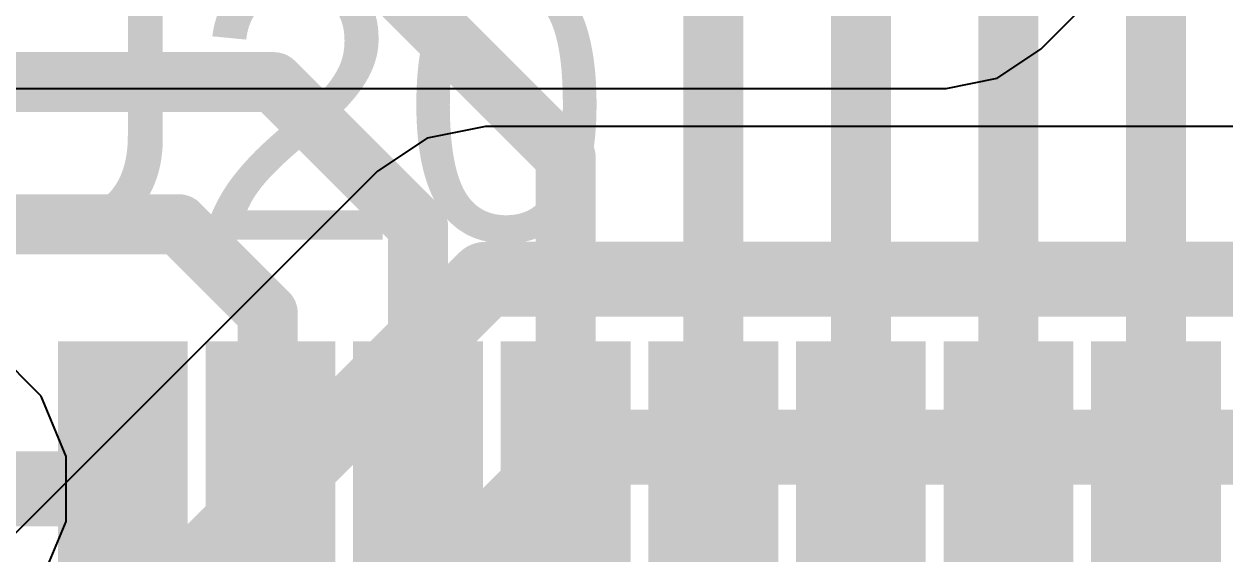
# Model space of a CAD drawing. Header units: inches. Extents: x 0 to 5379, y 0 to 5429.
# Drawn here: x 99.409 to 103.477, y 136.918 to 138.714 of the extents above; entities that cross this region are included whole.
import ezdxf

# ---------------------------------------------------------------- set-up
doc = ezdxf.new("R2010")
doc.units = ezdxf.units.IN
for name, color, linetype in [('Bottom Layer', 5, 'Continuous'), ('PWR', 156, 'Continuous'), ('SIG 01', 90, 'Continuous'), ('Top Layer', 1, 'Continuous'), ('Top Overlay', 2, 'Continuous'), ('Top Paste', 8, 'Continuous'), ('Top Solder', 216, 'Continuous')]:
    doc.layers.add(name, color=color, linetype=linetype)
doc.styles.add('Arial', font='', dxfattribs={"height": 0.2})
doc.styles.get('Arial').set_extended_font_data('Arial')

# ---------------------------------------------------------------- blocks, each defined once
blk = doc.blocks.new('64_VFQFPN_9X9_138')
at = {"layer": 'Top Layer'}
for points in [[(0.1040003, -4.065799589999999), (0.4039997, -4.065799589999999), (0.4039997, -4.92580041), (0.1040003, -4.92580041)], [(0.60400184, -4.065799589999999), (0.9040012399999999, -4.065799589999999), (0.9040012399999999, -4.92580041), (0.60400184, -4.92580041)], [(1.10400084, -4.065799589999999), (1.40400024, -4.065799589999999), (1.40400024, -4.92580041), (1.10400084, -4.92580041)], [(1.60399984, -4.065799589999999), (1.90399924, -4.065799589999999), (1.90399924, -4.92580041), (1.60399984, -4.92580041)], [(2.10400138, -4.065799589999999), (2.40400078, -4.065799589999999), (2.40400078, -4.92580041), (2.10400138, -4.92580041)], [(2.60400038, -4.065799589999999), (2.903999779999999, -4.065799589999999), (2.903999779999999, -4.92580041), (2.60400038, -4.92580041)], [(3.10400192, -4.065799589999999), (3.404001319999999, -4.065799589999999), (3.404001319999999, -4.92580041), (3.10400192, -4.92580041)], [(3.60400092, -4.065799589999999), (3.90400032, -4.065799589999999), (3.90400032, -4.92580041), (3.60400092, -4.92580041)]]:
    blk.add_hatch(color=1, dxfattribs=at).paths.add_polyline_path(points)
at = {"layer": 'Top Paste'}
for points in [[(0.1040003, -4.065799589999999), (0.4039997, -4.065799589999999), (0.4039997, -4.92580041), (0.1040003, -4.92580041)], [(0.60400184, -4.065799589999999), (0.9040012399999999, -4.065799589999999), (0.9040012399999999, -4.92580041), (0.60400184, -4.92580041)], [(1.10400084, -4.065799589999999), (1.40400024, -4.065799589999999), (1.40400024, -4.92580041), (1.10400084, -4.92580041)], [(1.60399984, -4.065799589999999), (1.90399924, -4.065799589999999), (1.90399924, -4.92580041), (1.60399984, -4.92580041)], [(2.10400138, -4.065799589999999), (2.40400078, -4.065799589999999), (2.40400078, -4.92580041), (2.10400138, -4.92580041)], [(2.60400038, -4.065799589999999), (2.903999779999999, -4.065799589999999), (2.903999779999999, -4.92580041), (2.60400038, -4.92580041)], [(3.10400192, -4.065799589999999), (3.404001319999999, -4.065799589999999), (3.404001319999999, -4.92580041), (3.10400192, -4.92580041)], [(3.60400092, -4.065799589999999), (3.90400032, -4.065799589999999), (3.90400032, -4.92580041), (3.60400092, -4.92580041)]]:
    blk.add_hatch(color=8, dxfattribs=at).paths.add_polyline_path(points)
at = {"layer": 'Top Solder'}
for points in [[(0.03400043999999999, -3.99579973), (0.47399956, -3.99579973), (0.47399956, -4.99580027), (0.03400043999999999, -4.99580027)], [(0.53400198, -3.99579973), (0.9740011, -3.99579973), (0.9740011, -4.99580027), (0.53400198, -4.99580027)], [(1.03400098, -3.99579973), (1.4740001, -3.99579973), (1.4740001, -4.99580027), (1.03400098, -4.99580027)], [(1.53399998, -3.99579973), (1.9739991, -3.99579973), (1.9739991, -4.99580027), (1.53399998, -4.99580027)], [(2.03400152, -3.99579973), (2.47400064, -3.99579973), (2.47400064, -4.99580027), (2.03400152, -4.99580027)], [(2.53400052, -3.99579973), (2.97399964, -3.99579973), (2.97399964, -4.99580027), (2.53400052, -4.99580027)], [(3.03400206, -3.99579973), (3.47400118, -3.99579973), (3.47400118, -4.99580027), (3.03400206, -4.99580027)], [(3.53400106, -3.99579973), (3.97400018, -3.99579973), (3.97400018, -4.99580027), (3.53400106, -4.99580027)]]:
    blk.add_hatch(color=216, dxfattribs=at).paths.add_polyline_path(points)

msp = doc.modelspace()

# ---------------------------------------------------------------- linework, layer by layer
at = {"layer": 'Bottom Layer'}
for p, q in [((102.85313948, 138.62821398), (103.29305986, 139.0681369)), ((102.70610904, 138.52997186), (102.85313948, 138.62821398)), ((102.53267276, 138.49547358), (102.70610904, 138.52997186)), ((98.78625149999999, 138.49547358), (102.53267276, 138.49547358))]:
    msp.add_line(p, q, dxfattribs=at)
at = {"layer": 'PWR'}
for p, q in [((99.46765984, 137.45242766), (99.3118156, 137.6082719)), ((99.55200054, 137.2488111), (99.46765984, 137.45242766)), ((99.55200054, 137.0284153), (99.55200054, 137.2488111)), ((99.46765984, 136.82479874), (99.55200054, 137.0284153))]:
    msp.add_line(p, q, dxfattribs=at)
at = {"layer": 'SIG 01'}
for p, q in [((100.97263524, 138.36673114), (100.7744238, 138.32730526)), ((103.66300324, 138.36673114), (100.97263524, 138.36673114)), ((100.7744238, 138.32730526), (100.60638756, 138.2150271)), ((100.60638756, 138.2150271), (97.32718659999999, 134.93582614))]:
    msp.add_line(p, q, dxfattribs=at)
for points in [[(97.53729539999999, 134.41343958, 0.254, 0.254, 0), (100.97263524, 137.84877942, 0.254, 0.254, 0)], [(100.97263524, 137.84877942, 0.254, 0.254, 0), (110.2090506, 137.84877942, 0.254, 0.254, 0)], [(98.12317941999999, 134.12066648, 0.254, 0.254, 0), (101.28295466, 137.28044172, 0.254, 0.254, 0)], [(101.28295466, 137.28044172, 0.254, 0.254, 0), (110.62131546, 137.28044172, 0.254, 0.254, 0)]]:
    msp.add_lwpolyline(points, format="xyseb", dxfattribs=at)
for points in [[(100.90913524, 137.84877942, 0.127, 0.127, 1), (101.03613524, 137.84877942, 0.127, 0.127, 1)], [(100.90913524, 137.84877942, 0.127, 0.127, 1), (101.03613524, 137.84877942, 0.127, 0.127, 1)], [(101.21945466, 137.28044172, 0.127, 0.127, 1), (101.34645466, 137.28044172, 0.127, 0.127, 1)], [(101.21945466, 137.28044172, 0.127, 0.127, 1), (101.34645466, 137.28044172, 0.127, 0.127, 1)]]:
    msp.add_lwpolyline(points, format="xyseb", close=True, dxfattribs=at)
at = {"layer": 'Top Layer'}
for points in [[(102.24400176, 137.1386132, 0.2032, 0.2032, 0), (102.24400176, 139.70969772, 0.2032, 0.2032, 0)], [(102.74400076, 137.1386132, 0.2032, 0.2032, 0), (102.74400076, 139.70969772, 0.2032, 0.2032, 0)], [(103.2440023, 137.1386132, 0.2032, 0.2032, 0), (103.2440023, 139.24671668, 0.2032, 0.2032, 0)], [(101.74400276, 137.1386132, 0.2032, 0.2032, 0), (101.74400276, 139.11511674, 0.2032, 0.2032, 0)], [(100.4832509, 139.0236107, 0.2032, 0.2032, 0), (101.24400122, 138.26286038, 0.2032, 0.2032, 0)], [(98.1138246, 138.51689086, 0.2032, 0.2032, 0), (100.25523002, 138.51689086, 0.2032, 0.2032, 0)], [(100.25523002, 138.51689086, 0.2032, 0.2032, 0), (100.74400222, 138.02811866, 0.2032, 0.2032, 0)], [(101.24400122, 137.1386132, 0.2032, 0.2032, 0), (101.24400122, 138.26286038, 0.2032, 0.2032, 0)], [(98.37838083999999, 138.03551006, 0.2032, 0.2032, 0), (99.9332774, 138.03551006, 0.2032, 0.2032, 0)], [(99.9332774, 138.03551006, 0.2032, 0.2032, 0), (100.23476016, 137.7340273, 0.2032, 0.2032, 0)], [(100.74400222, 137.1386132, 0.2032, 0.2032, 0), (100.74400222, 138.02811866, 0.2032, 0.2032, 0)], [(100.23476016, 137.14785372, 0.2032, 0.2032, 0), (100.23476016, 137.7340273, 0.2032, 0.2032, 0)], [(98.99800114, 137.1386132, 0.254, 0.254, 0), (99.74400168, 137.1386132, 0.254, 0.254, 0)], [(100.23476016, 137.14785372, 0.2032, 0.2032, 0), (100.24400068, 137.1386132, 0.2032, 0.2032, 0)]]:
    msp.add_lwpolyline(points, format="xyseb", dxfattribs=at)
for points in [[(100.20443002, 138.51689086, 0.1016, 0.1016, 1), (100.30603002, 138.51689086, 0.1016, 0.1016, 1)], [(100.20443002, 138.51689086, 0.1016, 0.1016, 1), (100.30603002, 138.51689086, 0.1016, 0.1016, 1)], [(101.19320122, 138.26286038, 0.1016, 0.1016, 1), (101.29480122, 138.26286038, 0.1016, 0.1016, 1)], [(101.19320122, 138.26286038, 0.1016, 0.1016, 1), (101.29480122, 138.26286038, 0.1016, 0.1016, 1)], [(99.8824774, 138.03551006, 0.1016, 0.1016, 1), (99.98407739999999, 138.03551006, 0.1016, 0.1016, 1)], [(99.8824774, 138.03551006, 0.1016, 0.1016, 1), (99.98407739999999, 138.03551006, 0.1016, 0.1016, 1)], [(100.69320222, 138.02811866, 0.1016, 0.1016, 1), (100.79480222, 138.02811866, 0.1016, 0.1016, 1)], [(100.69320222, 138.02811866, 0.1016, 0.1016, 1), (100.79480222, 138.02811866, 0.1016, 0.1016, 1)], [(100.18396016, 137.7340273, 0.1016, 0.1016, 1), (100.28556016, 137.7340273, 0.1016, 0.1016, 1)], [(100.18396016, 137.7340273, 0.1016, 0.1016, 1), (100.28556016, 137.7340273, 0.1016, 0.1016, 1)], [(99.68050167999999, 137.1386132, 0.127, 0.127, 1), (99.80750167999999, 137.1386132, 0.127, 0.127, 1)], [(100.18396016, 137.14785372, 0.1016, 0.1016, 1), (100.28556016, 137.14785372, 0.1016, 0.1016, 1)], [(100.18396016, 137.14785372, 0.1016, 0.1016, 1), (100.28556016, 137.14785372, 0.1016, 0.1016, 1)], [(100.19320068, 137.1386132, 0.1016, 0.1016, 1), (100.29480068, 137.1386132, 0.1016, 0.1016, 1)], [(100.69320222, 137.1386132, 0.1016, 0.1016, 1), (100.79480222, 137.1386132, 0.1016, 0.1016, 1)], [(101.19320122, 137.1386132, 0.1016, 0.1016, 1), (101.29480122, 137.1386132, 0.1016, 0.1016, 1)], [(101.69320276, 137.1386132, 0.1016, 0.1016, 1), (101.79480276, 137.1386132, 0.1016, 0.1016, 1)], [(102.19320176, 137.1386132, 0.1016, 0.1016, 1), (102.29480176, 137.1386132, 0.1016, 0.1016, 1)], [(102.69320076, 137.1386132, 0.1016, 0.1016, 1), (102.79480076, 137.1386132, 0.1016, 0.1016, 1)], [(103.1932023, 137.1386132, 0.1016, 0.1016, 1), (103.2948023, 137.1386132, 0.1016, 0.1016, 1)]]:
    msp.add_lwpolyline(points, format="xyseb", close=True, dxfattribs=at)

# ---------------------------------------------------------------- block references
at = {"rotation": 180}
msp.add_blockref('64_VFQFPN_9X9_138', (103.4980023, 132.6428132), dxfattribs=at)

# ---------------------------------------------------------------- texts
at = {"layer": 'Top Overlay', "style": 'Arial'}
msp.add_text('U20', height=0.9143999999999999, dxfattribs=at).set_placement((99.05540514, 137.98346038))

doc.saveas('drawing.dxf')
